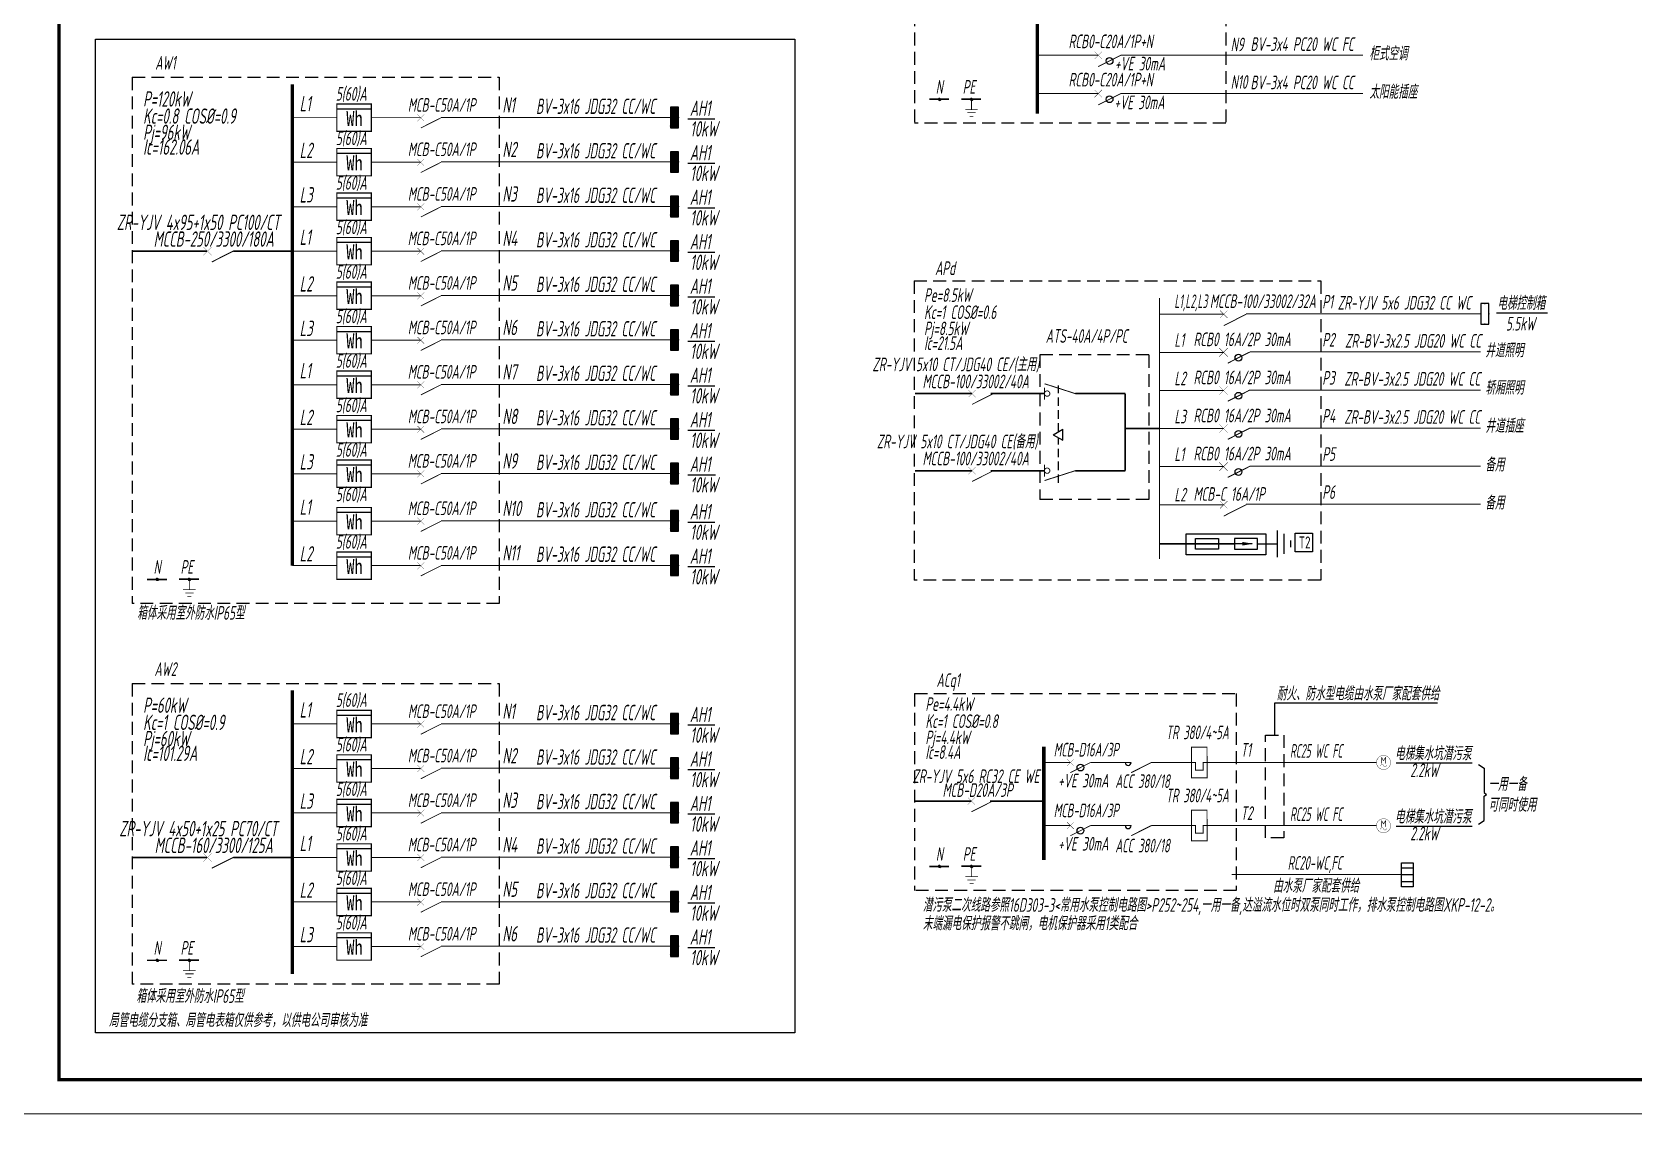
# Model space of a CAD drawing. Extents: x 2803505 to 5851001, y -1372902 to 24339.
# Drawn here: x 2919316 to 2966197, y -689729 to -657586 of the extents above; entities that cross this region are included whole.
import ezdxf
from ezdxf.enums import TextEntityAlignment as Align

# ---------------------------------------------------------------- set-up
doc = ezdxf.new("R2010")
doc.units = 0
doc.header["$LTSCALE"] = 1000
doc.header["$MEASUREMENT"] = 0
for name, pattern in [('DASH', [0.35, 0.25, -0.1]), ('DASH4', [0.1875, 0.125, -0.0625]), ('HIDDEN', [0.375, 0.25, -0.125])]:
    doc.linetypes.add(name, pattern=pattern)
doc.layers.get('0').update_dxf_attribs({"linetype": 'CONTINUOUS'})
for name, color, linetype in [('!!电气', 1, 'CONTINUOUS'), ('DIM-照明', 7, 'CONTINUOUS'), ('ELEMENT', 3, 'CONTINUOUS'), ('EQUIP-箱柜', 3, 'CONTINUOUS'), ('WIRE-消防', 4, 'CONTINUOUS'), ('WIRE-照明', 2, 'CONTINUOUS'), ('WIRE-通讯', 4, 'CONTINUOUS'), ('照明平面文字层', 3, 'CONTINUOUS')]:
    doc.layers.add(name, color=color, linetype=linetype)
doc.layers.add('图框', color=147, linetype='CONTINUOUS', lineweight=20)
doc.styles.add('-宋体', font='', dxfattribs={"width": 0.8})
doc.styles.add('_TCH_LABEL', font='COMPLEX', dxfattribs={"bigfont": 'GBCBIG'})
doc.styles.add('HZTXT', font='gbeitc.shx', dxfattribs={"width": 0.8, "height": 400, "bigfont": 'hztxt.shx'})
doc.styles.get("Standard").update_dxf_attribs({"font": 'gbenor.shx', "bigfont": 'gbcbig.shx'})
doc.styles.add('TSSD_Dimension', font='Tssdeng.shx', dxfattribs={"width": 0.7, "bigfont": 'tssdchn.shx'})
doc.styles.get('-宋体').set_extended_font_data('SimSun')

# ---------------------------------------------------------------- blocks, each defined once
blk = doc.blocks.new('1107AA')
at = {"color": 3, "linetype": 'Continuous'}
for points, const_width in [([(0, -7.5), (-3.79, 0)], 0.3), ([(-1.25, 1.25), (1.25, -1.25)], 0.1), ([(1.25, 1.25), (-1.25, -1.25)], 0.1)]:
    blk.add_lwpolyline(points, dxfattribs=dict(at, const_width=const_width))
blk = doc.blocks.new('A$C7C37685A')
at = {"layer": 'ELEMENT'}
for p, q in [((294, 104), (294, -104)), ((745, 104), (294, 104)), ((641, 0), (294, 0)), ((745, -104), (745, 104)), ((1135, -260), (1135, 260)), ((1264, -195), (1264, 195)), ((1394, -65), (1394, 65)), ((294, -104), (745, -104))]:
    blk.add_line(p, q, dxfattribs=at)
for points in [[(294, 0), (0, 0)], [(745, 0), (1135, 0)]]:
    blk.add_lwpolyline(points, dxfattribs=at)
for points in [[(658, 0), (450, -35), (450, 35), (658, 0)], [(450, 35), (658, 0), (450, -35), (450, 35)], [(450, -35), (450, 35), (658, 0), (450, 35)]]:
    blk.add_solid(points, dxfattribs=at)
blk = doc.blocks.new('A$C64190E90')
at = {"layer": 'DIM-照明', "color": 3}
blk.add_lwpolyline([(0, 104), (450, 104), (450, -104), (0, -104)], close=True, dxfattribs=at)
at = {"layer": 'DIM-照明'}
blk.add_blockref('A$C7C37685A', (466, 0), dxfattribs=at)
blk = doc.blocks.new('A$C2FB505A5')
at = {"color": 3, "linetype": 'Continuous'}
for points, const_width in [([(-125, -125), (125, 125)], 10), ([(-125, 125), (125, -125)], 10), ([(771, 11), (125, -316)], 30)]:
    blk.add_lwpolyline(points, dxfattribs=dict(at, const_width=const_width))
at = {"layer": 'DIM-照明', "color": 3, "linetype": 'Continuous', "const_width": 28.8}
blk.add_lwpolyline([(771, 11), (1064, 11)], dxfattribs=at)
at = {"layer": 'DIM-照明', "color": 3, "linetype": 'Continuous'}
blk.add_circle((438, -157), 100, dxfattribs=at)
blk = doc.blocks.new('A$C5F6A5641')
at = {"layer": 'WIRE-照明', "color": 3}
for p, q in [((0, 0), (2337, 0)), ((0, -611), (0, 0)), ((2337, 0), (2337, -611)), ((2337, -611), (0, -611))]:
    blk.add_line(p, q, dxfattribs=at)
blk = doc.blocks.new('A$C7F8C54C2')
at = {"layer": 'DIM-照明', "color": 7, "linetype": 'DASH4', "ltscale": 3}
for p, q in [((0, 4230), (0, 0)), ((3188, 4230), (0, 4230)), ((3188, 4230), (3188, 0)), ((3188, 0), (0, 0))]:
    blk.add_line(p, q, dxfattribs=at)
blk = doc.blocks.new('$equip$00001413')
for p, q in [((0.75, 0.6), (-0.75, 0.6)), ((-0.75, 0.6), (-0.75, 0)), ((-0.75, 0), (0.75, 0)), ((0.75, 0), (0.75, 0.6))]:
    blk.add_line(p, q)
for p in [(-0.75, 0.3), (0, 0.6), (0, 0), (0.75, 0.3)]:
    blk.add_point(p)
at = {"style": '_TCH_LABEL', "flags": 9}
blk.add_attdef('A', (0, 0), '', height=0.00002, dxfattribs=at)
blk = doc.blocks.new('0114')
at = {"color": 3, "linetype": 'Continuous', "const_width": 0.3}
for points in [[(0, 0), (0, -4.58)], [(-2.75, -4.58), (2.75, -4.58)], [(-1.83, -6.01), (1.83, -6.01)], [(-0.86, -7.5), (0.86, -7.5)]]:
    blk.add_lwpolyline(points, dxfattribs=at)
blk = doc.blocks.new('*X32')
at = {"color": 0}
for p, q in [((197.1, 124.2), (199.7, 126.7)), ((197.2, 123.8), (200.1, 126.7)), ((197.2, 124.6), (199.2, 126.7)), ((197.3, 123.4), (200.4, 126.6)), ((197.3, 125.2), (198.6, 126.5)), ((197.4, 123.1), (200.7, 126.5)), ((197.5, 122.9), (201, 126.3)), ((197.7, 122.6), (201.2, 126.1)), ((197.9, 122.4), (201.4, 125.9)), ((198.1, 122.2), (201.6, 125.7)), ((198.4, 122), (201.8, 125.4)), ((198.7, 121.9), (201.9, 125.2)), ((199, 121.8), (202, 124.8)), ((199.4, 121.7), (202.1, 124.5)), ((199.8, 121.7), (202.1, 124.1)), ((200.3, 121.8), (202, 123.5)), ((201.2, 122.3), (201.6, 122.7))]:
    blk.add_line(p, q, dxfattribs=at)
blk = doc.blocks.new('HC000089')
at = {"color": 4, "linetype": 'Continuous', "const_width": 0.2}
blk.add_lwpolyline([(-1.8, -1.8, 0.198912), (0, -2.5, 0.198912), (1.8, -1.8, 0.198912), (2.5, 0, 0.198912), (1.8, 1.8, 0.198912), (0, 2.5, 0.198912), (-1.8, 1.8, 0.198912), (-2.5, 0, 0.198912)], format="xyb", close=True, dxfattribs=at)
at = {"color": 4}
blk.add_blockref('*X32', (-199.6, -124.2), dxfattribs=at)
blk = doc.blocks.new('$element$00000297')
at = {"const_width": 0.0233}
blk.add_lwpolyline([(0, -1, 1), (0, 0, 1), (0, -1, 1)], format="xyb", close=True, dxfattribs=at)
for points in [[(0, -0.72, 0.986208), (-0.2, -0.75, 0.859125)], [(0, -0.72, 1.013985), (0.2, -0.68, -1.197218)]]:
    blk.add_lwpolyline(points, format="xyb", dxfattribs=at)
at = {"flags": 9}
blk.add_attdef('S', (0, 0), '', height=0.00000667, dxfattribs=at)
at = {"flags": 8}
blk.add_attdef('M', text='', height=0.467, dxfattribs=at).set_placement((0, -0.35), align=Align.MIDDLE_CENTER)
blk = doc.blocks.new('SWJ')
at = {"color": 2}
for p, q in [((-275, -85), (-275, 85)), ((-175, -85), (-175, 85)), ((-75, -85), (-75, 85))]:
    blk.add_line(p, q, dxfattribs=at)
blk.add_lwpolyline([(-350, 85), (-350, -85), (0, -85), (0, 85)], close=True, dxfattribs=at)
blk = doc.blocks.new('A$C46350062')
at = {"layer": 'DIM-照明', "color": 3, "linetype": 'Continuous', "const_width": 28.8}
for points in [[(-590, 0), (-868, 0)], [(0, 0), (-590, -298)]]:
    blk.add_lwpolyline(points, dxfattribs=at)
at = {"layer": 'DIM-照明', "color": 3, "linetype": 'Continuous'}
blk.add_arc((-678, 0), 88.4, 180.9398, 0, dxfattribs=at)
blk = doc.blocks.new('A$C27B859A8')
at = {"layer": 'DIM-照明', "color": 3, "linetype": 'Continuous', "const_width": 28.8}
for points in [[(450, 0), (449, 900), (-1, 900), (0, 0), (450, 0)], [(975, 450), (337, 450), (337, 225), (112, 225), (112, 450), (-525, 450)]]:
    blk.add_lwpolyline(points, dxfattribs=at)
at = {"text_generation_flag": 4, "width": 1, "flags": 9}
blk.add_attdef('S', (975, 451), '', height=0.01, rotation=90.0409, dxfattribs=at)
blk = doc.blocks.new('A$C14A42816')
at = {"layer": 'ELEMENT'}
blk.add_line((0, 660), (1009, 660), dxfattribs=at)
at = {"layer": 'ELEMENT', "const_width": 35}
blk.add_lwpolyline([(0, 0), (0, 800), (1009, 800), (1009, 0), (0, 0)], dxfattribs=at)
at = {"layer": 'ELEMENT', "style": '-宋体', "width": 0.8}
blk.add_text('Wh', height=438, dxfattribs=at).set_placement((278, 159))
at = {"layer": 'ELEMENT', "flags": 9}
blk.add_attdef('S', (0, 400), '', height=0.01, rotation=90, dxfattribs=at)
blk.add_attdef('S', (0, 400), '', height=0.01, rotation=90, dxfattribs=at)
blk.add_attdef('S', (0, 400), '', height=0.01, rotation=90, dxfattribs=at)
blk = doc.blocks.new('*X8')
at = {"color": 0}
for p, q in [((-250, 33), (-83, 200)), ((-250, 68), (-118, 200)), ((-250, 104), (-154, 200)), ((-250, 139), (-189, 200)), ((-250, 174), (-224, 200)), ((-247, 0), (-47, 200)), ((-212, 0), (-12, 200)), ((-177, 0), (23, 200)), ((-141, 0), (59, 200)), ((-106, 0), (94, 200)), ((-71, 0), (129, 200)), ((-35, 0), (165, 200)), ((0, 0), (200, 200)), ((35, 0), (235, 200)), ((71, 0), (250, 179)), ((106, 0), (250, 144)), ((141, 0), (250, 109)), ((177, 0), (250, 73)), ((212, 0), (250, 38)), ((247, 0), (250, 3))]:
    blk.add_line(p, q, dxfattribs=at)
blk = doc.blocks.new('$equip$00001421')
for p, q in [((0.75, 0.6), (-0.75, 0.6)), ((-0.75, 0.6), (-0.75, 0)), ((-0.75, 0), (0.75, 0)), ((0.75, 0), (0.75, 0.6))]:
    blk.add_line(p, q)
at = {"const_width": 0.6}
blk.add_lwpolyline([(-0.75, 0.3), (0.75, 0.3)], dxfattribs=at)
for p in [(-0.75, 0.3), (0, 0.6), (0, 0), (0.75, 0.3)]:
    blk.add_point(p)
at = {"xscale": 0.00300000000061118, "yscale": 0.00300000000061118, "zscale": 0.00300000000061118}
blk.add_blockref('*X8', (0, 0), dxfattribs=at)
at = {"style": '_TCH_LABEL', "flags": 9}
blk.add_attdef('A', (0, 0), '', height=0.00002, dxfattribs=at)

msp = doc.modelspace()

# ---------------------------------------------------------------- linework, layer by layer
at = {"layer": '!!电气'}
msp.add_lwpolyline([(2921177.6, -657791.7), (2941640.2, -657791.7), (2941640.2, -686885.2), (2921177.6, -686885.2)], close=True, dxfattribs=at)
at = {"color": 3, "linetype": 'Continuous'}
for points, const_width in [([(2924325.2, -664127.6), (2924575.2, -663877.6)], 10), ([(2924325.2, -663877.6), (2924575.2, -664127.6)], 10), ([(2925221.6, -663991.7), (2924575.2, -664318.5)], 30), ([(2924325.2, -681876), (2924575.2, -681626)], 10), ([(2924325.2, -681626), (2924575.2, -681876)], 10), ([(2925221.6, -681740.1), (2924575.2, -682066.9)], 30)]:
    msp.add_lwpolyline(points, dxfattribs=dict(at, const_width=const_width))
at = {"layer": 'DIM-照明', "color": 3, "linetype": 'DASH4', "ltscale": 3}
for p, q in [((2945138.2, -648604.8), (2945138.2, -660258.3)), ((2954249.2, -648604.9), (2954249.1, -660258.4)), ((2922248.3, -658911.7), (2932988.8, -658911.7)), ((2922248.3, -658911.7), (2922248.3, -674313.1)), ((2932988.8, -658911.7), (2932988.8, -674313.1)), ((2954249.1, -660258.4), (2945138.2, -660258.3)), ((2945127.3, -664871.8), (2957028.2, -664871.8)), ((2945127.3, -664871.8), (2945127.3, -673632.2)), ((2957028.2, -664871.8), (2957028.2, -673632.2)), ((2957028.2, -673632.2), (2945127.3, -673632.2)), ((2932988.8, -674313.1), (2922248.3, -674313.1)), ((2922248.3, -676660.1), (2932988.8, -676660.1)), ((2922248.3, -676660.1), (2922248.3, -685465)), ((2932988.8, -676660.1), (2932988.8, -685465)), ((2945142, -676954.8), (2954555.7, -676954.8)), ((2945142, -676954.8), (2945142, -682715.8)), ((2954555.7, -676954.8), (2954555.7, -682715.8)), ((2954555.7, -682715.8), (2945142, -682715.8)), ((2932988.8, -685465), (2922248.3, -685465))]:
    msp.add_line(p, q, dxfattribs=at)
at = {"layer": 'DIM-照明', "color": 7}
for p, q in [((2938503.5, -660123.7), (2939297.6, -660123.7)), ((2938503.5, -661426.3), (2939297.6, -661426.3)), ((2938503.5, -662728.9), (2939297.6, -662728.9)), ((2938503.5, -664031.5), (2939297.6, -664031.5)), ((2938503.5, -665334.1), (2939297.6, -665334.1)), ((2962170.9, -665803.5), (2963671, -665803.5)), ((2938503.5, -666636.7), (2939297.6, -666636.7)), ((2938503.5, -667939.3), (2939297.6, -667939.3)), ((2938503.5, -669241.9), (2939297.6, -669241.9)), ((2938503.5, -670545.3), (2939318, -670545.3)), ((2938503.5, -671934), (2939297.6, -671934)), ((2938503.5, -673236.6), (2939297.6, -673236.6)), ((2955682.3, -678168.5), (2955682.3, -677227.5)), ((2955682.3, -677227.5), (2960449.5, -677227.5)), ((2938503.5, -677872.1), (2939297.6, -677872.1)), ((2938503.5, -679174.7), (2939297.6, -679174.7)), ((2959236.4, -678979), (2961466.2, -678979)), ((2938503.5, -680477.3), (2939297.6, -680477.3)), ((2959236.4, -680831.2), (2961466.2, -680831.2)), ((2938503.5, -681779.9), (2939297.6, -681779.9)), ((2938503.5, -683082.5), (2939297.6, -683082.5)), ((2938503.5, -684385.1), (2939297.6, -684385.1))]:
    msp.add_line(p, q, dxfattribs=at)
at = {"layer": 'DIM-照明', "linetype": 'HIDDEN'}
for p, q in [((2949360.4, -669284.2), (2949360.4, -667933.2)), ((2949360.4, -670786), (2949360.4, -669466.6))]:
    msp.add_line(p, q, dxfattribs=at)
at = {"layer": 'DIM-照明'}
for p, q in [((2949202.4, -669375.4), (2949481.4, -669214.3)), ((2949202.4, -669375.4), (2949481.4, -669536.5)), ((2949481.4, -669536.5), (2949481.4, -669214.3))]:
    msp.add_line(p, q, dxfattribs=at)
at = {"layer": 'DIM-照明', "color": 7, "linetype": 'Continuous'}
for p, q in [((2961649.7, -679027.1), (2961816.9, -679133.4)), ((2961816.9, -679133.4), (2961816.9, -679849)), ((2961816.9, -679849), (2961884.1, -679903.1)), ((2961816.9, -679957.2), (2961884.1, -679903.1)), ((2961816.9, -680672.8), (2961816.9, -679957.2)), ((2961649.7, -680779.1), (2961816.9, -680672.8))]:
    msp.add_line(p, q, dxfattribs=at)
at = {"layer": 'DIM-照明', "color": 3}
for points, const_width in [([(2948733.9, -648867.6), (2948733.9, -659979.1)], 100), ([(2926931.4, -659114.6), (2926931.4, -673208.5)], 100), ([(2948945.5, -668350.6), (2948945.5, -667993.1)], 26.9), ([(2949848, -668171.8), (2948948.4, -667883.3)], 27.1), ([(2948945.5, -670606.8), (2948945.5, -670249.3)], 26.9), ([(2949848, -670428.1), (2948948.4, -670716.6)], 27.1), ([(2926931.4, -676863), (2926931.4, -685160.1)], 100), ([(2948927, -678510), (2948927, -681821.8)], 100)]:
    msp.add_lwpolyline(points, dxfattribs=dict(at, const_width=const_width))
at = {"layer": 'DIM-照明', "color": 3, "linetype": 'Continuous'}
for points, const_width in [([(2948733.7, -658266.7), (2950520.3, -658266.6)], 28.8), ([(2951177.4, -658266.6), (2958264.1, -658266.3)], 28.8), ([(2945571, -659555.4), (2946151.5, -659555.4)], 47.5), ([(2946508.5, -659551.2), (2947088.9, -659551.2)], 47.5), ([(2948733.7, -659387.9), (2950520.4, -659387.9)], 28.8), ([(2951177.5, -659387.9), (2958264.2, -659387.6)], 28.8), ([(2926931.4, -660093.6), (2928235.2, -660093.6)], 29), ([(2929243.8, -660093.6), (2930692.7, -660093.6)], 29), ([(2931282.6, -660087.4), (2937997.9, -660087.4)], 29), ([(2926931.4, -661396.6), (2928235.2, -661396.6)], 29), ([(2929243.8, -661396.6), (2930692.7, -661396.6)], 29), ([(2931282.6, -661390), (2937997.9, -661390)], 29), ([(2926931.4, -662699.6), (2928235.2, -662699.6)], 29), ([(2929243.8, -662699.6), (2930692.7, -662699.6)], 29), ([(2931282.6, -662692.6), (2937997.9, -662692.6)], 29), ([(2922248.3, -664002.6), (2924436.4, -664002.6)], 49.9), ([(2925210.7, -664002.6), (2926931.4, -664002.6)], 49.9), ([(2925221.6, -663991.7), (2925514, -663991.7)], 28.8), ([(2926931.4, -664002.6), (2928235.2, -664002.6)], 29), ([(2929243.8, -664002.6), (2930692.7, -664002.6)], 29), ([(2931282.6, -663995.2), (2937997.9, -663995.2)], 29), ([(2926931.4, -665305.6), (2928235.2, -665305.6)], 29), ([(2929243.8, -665305.6), (2930692.7, -665305.6)], 29), ([(2931282.6, -665297.8), (2937997.9, -665297.8)], 29), ([(2952307.5, -673011.8), (2952307.5, -665372.1)], 28.8), ([(2952307.5, -665848.7), (2954192.1, -665848.7)], 28.8), ([(2952307.5, -665848.7), (2954192.1, -665848.7)], 28.8), ([(2954845.2, -665836.9), (2961713.7, -665836.9)], 28.8), ([(2926931.4, -666608.6), (2928235.2, -666608.6)], 29), ([(2929243.8, -666608.6), (2930692.7, -666608.6)], 29), ([(2931282.6, -666600.4), (2937997.9, -666600.4)], 29), ([(2952307.5, -666963.7), (2954192.1, -666963.7)], 28.8), ([(2952307.5, -666963.7), (2954192.1, -666963.7)], 28.8), ([(2952307.5, -666963.7), (2954192.1, -666963.7)], 28.8), ([(2952307.5, -666963.7), (2954192.1, -666963.7)], 28.8), ([(2954956, -666952.9), (2961713.7, -666951.9)], 28.8), ([(2926931.4, -667910.8), (2928235.2, -667910.8)], 29), ([(2929243.8, -667910.8), (2930692.7, -667910.8)], 29), ([(2931282.6, -667903), (2937997.9, -667903)], 29), ([(2954949.6, -668067), (2961713.7, -668067)], 28.8), ([(2945160.4, -668171.8), (2946825.9, -668171.8)], 49.9), ([(2946660.7, -668171.8), (2946825.9, -668171.8)], 49.9), ([(2947371.4, -668171.8), (2948945.5, -668171.8)], 49.9), ([(2949848, -668171.8), (2951310.9, -668171.8)], 49.9), ([(2951310.9, -668171.8), (2951310.9, -670428.1)], 49.9), ([(2952307.5, -668078.7), (2954192.1, -668078.7)], 28.8), ([(2952307.5, -668078.7), (2954192.1, -668078.7)], 28.8), ([(2926931.4, -669213.8), (2928235.2, -669213.8)], 29), ([(2929243.8, -669213.8), (2930692.7, -669213.8)], 29), ([(2931282.6, -669205.6), (2937997.9, -669205.6)], 29), ([(2952307.5, -669193.8), (2951310.9, -669193.8)], 49.9), ([(2952307.5, -669193.8), (2954192.1, -669193.8)], 28.8), ([(2952307.5, -669193.8), (2954192.1, -669193.8)], 28.8), ([(2954949.6, -669182), (2961713.7, -669182)], 28.8), ([(2952307.5, -670308.8), (2954192.1, -670308.8)], 28.8), ([(2952307.5, -670308.8), (2954192.1, -670308.8)], 28.8), ([(2954949.6, -670297), (2961713.7, -670297)], 28.8), ([(2926931.4, -670516.8), (2928235.2, -670516.8)], 29), ([(2929243.8, -670516.8), (2930692.7, -670516.8)], 29), ([(2931282.6, -670509), (2937997.9, -670509)], 29), ([(2945160.4, -670428.1), (2946825.9, -670428.1)], 49.9), ([(2946660.7, -670428.1), (2946825.9, -670428.1)], 49.9), ([(2947371.4, -670428.1), (2948945.5, -670428.1)], 49.9), ([(2949848, -670428.1), (2951310.9, -670428.1)], 49.9), ([(2952307.5, -671424.4), (2954191.5, -671424.4)], 28.8), ([(2954844.6, -671412.6), (2961713.2, -671412.6)], 28.8), ([(2926931.4, -671905.5), (2928235.2, -671905.5)], 29), ([(2929243.8, -671905.5), (2930692.7, -671905.5)], 29), ([(2931282.6, -671897.8), (2937997.9, -671897.8)], 29), ([(2952307.5, -672566.8), (2954506.3, -672566.8)], 47.2), ([(2926931.4, -673208.5), (2928235.2, -673208.5)], 29), ([(2929243.8, -673208.5), (2930692.7, -673208.5)], 29), ([(2931282.6, -673200.4), (2937997.9, -673200.4)], 29), ([(2922681.1, -673610.1), (2923261.6, -673610.1)], 47.5), ([(2923618.6, -673606), (2924199, -673606)], 47.5), ([(2926931.4, -677842), (2928235.2, -677842)], 29), ([(2929243.8, -677842), (2930692.7, -677842)], 29), ([(2931282.6, -677835.8), (2937997.9, -677835.8)], 29), ([(2926931.4, -679145), (2928235.2, -679145)], 29), ([(2929243.8, -679145), (2930692.7, -679145)], 29), ([(2931282.6, -679138.4), (2937997.9, -679138.4)], 29), ([(2948927, -678970.3), (2949703.5, -678970.3)], 28.8), ([(2950293.4, -678970.3), (2951204.2, -678970.3)], 28.8), ([(2952072.4, -678970.3), (2952727.2, -678970.3)], 28.8), ([(2954227.2, -678970.3), (2958661.9, -678970.3)], 28.8), ([(2945142, -680098.9), (2946807.4, -680098.9)], 49.9), ([(2946642.3, -680098.9), (2946807.4, -680098.9)], 49.9), ([(2947353, -680098.9), (2948927, -680098.9)], 49.9), ([(2926931.4, -680448), (2928235.2, -680448)], 29), ([(2929243.8, -680448), (2930692.7, -680448)], 29), ([(2931282.6, -680441), (2937997.9, -680441)], 29), ([(2948927, -680817.3), (2949703.5, -680817.3)], 28.8), ([(2950293.4, -680817.3), (2951204.2, -680817.3)], 28.8), ([(2952072.4, -680817.3), (2952727.2, -680817.3)], 28.8), ([(2954227.2, -680817.3), (2958661.9, -680817.3)], 28.8), ([(2922248.3, -681751), (2924436.4, -681751)], 49.9), ([(2925210.7, -681751), (2926931.4, -681751)], 49.9), ([(2925221.6, -681740.1), (2925514, -681740.1)], 28.8), ([(2926931.4, -681751), (2928235.2, -681751)], 29), ([(2929243.8, -681751), (2930692.7, -681751)], 29), ([(2931282.6, -681743.6), (2937997.9, -681743.6)], 29), ([(2945574.8, -682012.8), (2946155.2, -682012.8)], 47.5), ([(2946512.2, -682008.7), (2947092.7, -682008.7)], 47.5), ([(2954423.3, -682252.8), (2959392.3, -682252.8)], 28.8), ([(2926931.4, -683054), (2928235.2, -683054)], 29), ([(2929243.8, -683054), (2930692.7, -683054)], 29), ([(2931282.6, -683046.2), (2937997.9, -683046.2)], 29), ([(2926931.4, -684357), (2928235.2, -684357)], 29), ([(2929243.8, -684357), (2930692.7, -684357)], 29), ([(2931282.6, -684348.8), (2937997.9, -684348.8)], 29), ([(2922681.1, -684762.1), (2923261.6, -684762.1)], 47.5), ([(2923618.6, -684758), (2924199, -684758)], 47.5)]:
    msp.add_lwpolyline(points, dxfattribs=dict(at, const_width=const_width))
at = {"layer": 'DIM-照明', "color": 3, "const_width": 26.9}
for points in [[(2948945.5, -668171.8, 1), (2949102.3, -668171.8, 1)], [(2948945.5, -670428.1, 1), (2949102.3, -670428.1, 1)]]:
    msp.add_lwpolyline(points, format="xyb", close=True, dxfattribs=at)
at = {"layer": 'DIM-照明', "color": 3, "linetype": 'DASH4', "ltscale": 3}
msp.add_lwpolyline([(2955415, -678168.5), (2955949.5, -678168.5), (2955949.5, -681179.5), (2955415, -681179.5)], close=True, dxfattribs=at)
at = {"layer": 'DIM-照明', "color": 3, "linetype": 'Continuous'}
for centre in [(2950848.8, -658432.7), (2950848.9, -659553.9), (2949998.4, -679119.4), (2949998.4, -680966.4)]:
    msp.add_circle(centre, 100.1, dxfattribs=at)
at = {"layer": '图框'}
for points in [[(2917603.5, -629853.6), (3001703.5, -629853.6), (3001703.5, -689253.6), (2917603.5, -689253.6)], [(2917603.5, -689253.6), (3001703.5, -689253.6), (3001703.5, -748653.6), (2917603.5, -748653.6)]]:
    msp.add_lwpolyline(points, close=True, dxfattribs=at)
at = {"layer": '图框', "const_width": 100}
msp.add_lwpolyline([(3000703.5, -688253.6), (3000703.5, -630853.6), (2920103.5, -630853.6), (2920103.5, -688253.6)], close=True, dxfattribs=at)
at = {"layer": '照明平面文字层', "color": 7}
msp.add_lwpolyline([(2956278.3, -672258.8), (2956792.3, -672258.8), (2956792.3, -672806.6), (2956278.3, -672806.6)], close=True, dxfattribs=at)

# ---------------------------------------------------------------- block references
at = {"layer": '!!电气', "color": 1}
for name, p in [('A$C27B859A8', (2953252.5, -679420.4)), ('A$C46350062', (2952072.4, -678970.3)), ('A$C27B859A8', (2953252.5, -681267.3)), ('A$C46350062', (2952072.4, -680817.3))]:
    msp.add_blockref(name, p, dxfattribs=at)
at = {"layer": 'DIM-照明', "linetype": 'Continuous'}
for p, xscale, yscale, zscale, rotation in [((2950520.3, -658266.6), 87.60960006713867, 87.60960006713867, 87.60960006713867, 90), ((2950520.3, -659387.9), 87.60960006713867, 87.60960006713867, 87.60960006713867, 90), ((2930692.7, -660098), 78.65151834487915, 78.65151834487915, 78.65151834487915, 90), ((2930692.7, -661400.6), 78.65151834487915, 78.65151834487915, 78.65151834487915, 90), ((2930692.7, -662703.2), 78.65151834487915, 78.65151834487915, 78.65151834487915, 90), ((2930692.7, -664005.8), 78.65151834487915, 78.65151834487915, 78.65151834487915, 90), ((2930692.7, -665308.4), 78.65151834487915, 78.65151834487915, 78.65151834487915, 90), ((2954192.1, -665848.7), 87.60960006713867, 87.60960006713867, 87.60960006713867, 90), ((2930692.7, -667913.6), 78.65151834487915, 78.65151834487915, 78.65151834487915, 90), ((2946825.9, -668171.8), 83.2291202545166, 83.2291202545166, 83.2291202545166, 90), ((2946825.9, -670428.1), 83.2291202545166, 83.2291202545166, 83.2291202545166, 90), ((2930692.7, -670519.6), 78.65151834487915, 78.65151834487915, 78.65151834487915, 90), ((2954191.5, -671424.4), 87.60960006713867, 87.60960006713867, 87.60960006713867, 90), ((2930692.7, -671908.4), 78.65151834487915, 78.65151834487915, 78.65151834487915, 90), ((2930692.7, -677846.4), 78.65151834487915, 78.65151834487915, 78.65151834487915, 90), ((2930692.7, -679149), 78.65151834487915, 78.65151834487915, 78.65151834487915, 90), ((2949703.5, -678970.3), 78.65151834487915, 78.65151834487915, 78.65151834487915, 90), ((2946807.4, -680098.9), 83.22912003425881, 83.22912003425881, 83.22912003425881, 90.00000000128226), ((2930692.7, -680451.6), 78.65151834487915, 78.65151834487915, 78.65151834487915, 90), ((2949703.5, -680817.3), 78.65151834487915, 78.65151834487915, 78.65151834487915, 90), ((2930692.7, -681754.2), 78.65151834487915, 78.65151834487915, 78.65151834487915, 90), ((2930692.7, -683056.8), 78.65151834487915, 78.65151834487915, 78.65151834487915, 90)]:
    msp.add_blockref('1107AA', p, dxfattribs=dict(at, xscale=xscale, yscale=yscale, zscale=zscale, rotation=rotation))
at = {"layer": 'DIM-照明'}
for p, xscale, yscale, zscale in [((2945873.2, -659555.5), 14.62999999523163, 14.62999999523163, 14.62999999523163), ((2946809.7, -659555.5), 14.62999999523163, 14.62999999523163, 14.62999999523163), ((2922983.3, -673610.2), 14.62999999523163, 14.62999999523163, 14.62999999523163), ((2923919.8, -673610.2), 14.62999999523163, 14.62999999523163, 14.62999999523163), ((2945877, -682013), 14.62999994307756, 14.62999994307756, 14.62999994307756), ((2946813.5, -682013), 14.62999994307756, 14.62999994307756, 14.62999994307756), ((2922983.3, -684762.2), 14.62999999523163, 14.62999999523163, 14.62999999523163), ((2923919.8, -684762.2), 14.62999999523163, 14.62999999523163, 14.62999999523163)]:
    msp.add_blockref('HC000089', p, dxfattribs=dict(at, xscale=xscale, yscale=yscale, zscale=zscale))
at = {"layer": 'DIM-照明', "linetype": 'DASH'}
for p, xscale, yscale, zscale, rotation in [((2946809.6, -659551.2), -66.50000000000003, 66.5, 66.49999999999999, 1.643353773062017e-06), ((2923919.7, -673606), -66.50000000000003, 66.5, 66.49999999999999, 1.643353773062017e-06), ((2946813.4, -682008.7), -66.49999997299165, 66.5000001937151, 66.5, 1.50654137165418e-06), ((2923919.7, -684758), -66.50000000000003, 66.5, 66.49999999999999, 1.643353773062017e-06)]:
    msp.add_blockref('0114', p, dxfattribs=dict(at, xscale=xscale, yscale=yscale, zscale=zscale, rotation=rotation))
at = {"layer": 'DIM-照明', "color": 7, "xscale": 78.65151834487915, "yscale": 78.65151834487915, "zscale": 78.65151834487915, "rotation": 90}
for p in [(2930692.7, -666611), (2930692.7, -669216.2), (2930692.7, -673210.9), (2930692.7, -684359.4)]:
    msp.add_blockref('1107AA', p, dxfattribs=at)
at = {"layer": 'DIM-照明', "color": 7, "ltscale": 0.8, "xscale": -2.000000042375178, "yscale": 2.000000042375177, "zscale": 2, "rotation": 89.99999893278296}
msp.add_blockref('SWJ', (2959562.3, -682611), dxfattribs=at)
at = {"layer": 'ELEMENT', "xscale": 412.4999999618158, "yscale": 412.4999999618158, "zscale": 412.4999999618158}
for p in [(2958867.8, -678764.1), (2958867.8, -680616.3)]:
    msp.add_blockref('$element$00000297', p, dxfattribs=at).add_auto_attribs({'M': 'M'})
at = {"layer": 'EQUIP-箱柜', "xscale": 400, "yscale": 400, "zscale": 400}
for name, p, rotation in [('$equip$00001421', (2938237.9, -660087.4), 90), ('$equip$00001421', (2938237.9, -661390), 90), ('$equip$00001421', (2938237.9, -662692.6), 90), ('$equip$00001421', (2938237.9, -663995.2), 90), ('$equip$00001421', (2938237.9, -665297.8), 90), ('$equip$00001413', (2961713.5, -665837.5), 270), ('$equip$00001421', (2938237.9, -666600.4), 90), ('$equip$00001421', (2938237.9, -667903), 90), ('$equip$00001421', (2938237.9, -669205.6), 90), ('$equip$00001421', (2938237.9, -670509), 90), ('$equip$00001421', (2938237.9, -671897.8), 90), ('$equip$00001421', (2938237.9, -673200.4), 90), ('$equip$00001421', (2938237.9, -677835.8), 90), ('$equip$00001421', (2938237.9, -679138.4), 90), ('$equip$00001421', (2938237.9, -680441), 90), ('$equip$00001421', (2938237.9, -681743.6), 90), ('$equip$00001421', (2938237.9, -683046.2), 90), ('$equip$00001421', (2938237.9, -684348.8), 90)]:
    msp.add_blockref(name, p, dxfattribs=dict(at, rotation=rotation))
at = {"layer": 'WIRE-消防'}
for name, p in [('A$C7F8C54C2', (2948810.4, -671268.1)), ('A$C5F6A5641', (2953087.9, -672278.7))]:
    msp.add_blockref(name, p, dxfattribs=at)
at = {"layer": 'WIRE-照明'}
for p in [(2954184.6, -666963.7), (2954184.6, -668078.7), (2954184.6, -669193.8), (2954184.6, -670308.8)]:
    msp.add_blockref('A$C2FB505A5', p, dxfattribs=at)
at = {"layer": 'WIRE-照明', "xscale": 1.5, "yscale": 1.5, "zscale": 1.5}
msp.add_blockref('A$C64190E90', (2953366.2, -672566.8), dxfattribs=at)
at = {"layer": 'WIRE-通讯'}
for p in [(2928235.2, -660493.6), (2928235.2, -661796.6), (2928235.2, -663099.6), (2928235.2, -664402.6), (2928235.2, -665705.6), (2928235.2, -667008.6), (2928235.2, -668310.8), (2928235.2, -669613.8), (2928235.2, -670916.8), (2928235.2, -672305.5), (2928235.2, -673608.5), (2928235.2, -678242), (2928235.2, -679545), (2928235.2, -680848), (2928235.2, -682151), (2928235.2, -683454), (2928235.2, -684757)]:
    msp.add_blockref('A$C14A42816', p, dxfattribs=at)

# ---------------------------------------------------------------- texts
at = {"layer": 'DIM-照明', "color": 7, "linetype": 'Continuous', "style": 'HZTXT'}
for s, width, p in [('RCB0-C20A/1P+N', 0.7, (2949650.1, -658059.6)), ('N9', 0.7, (2954395.4, -658150.9)), ('+VE 30mA', 0.7, (2951004.6, -658712.9)), ('RCB0-C20A/1P+N', 0.7, (2949650.1, -659180.9)), ('N10', 0.7, (2954395.4, -659250.1)), ('+VE 30mA', 0.7, (2950988.1, -659846.5)), ('Pe=8.5kW', 0.7, (2945422.3, -665486.9)), ('Kc=1 COS%%C=0.6', 0.7, (2945422.3, -665988.5)), ('L1,L2,L3', 0.6, (2952747.5, -665668)), ('MCCB-100/33002/32A', 0.7, (2953785.5, -665668)), ('P1', 0.7, (2957076.5, -665680.2)), ('Pj=8.5kW', 0.7, (2945422.3, -666462.5)), ('Ic=21.5A', 0.7, (2945422.3, -666894.5)), ('ATS-40A/4P/PC', 0.7, (2948980, -666686.2)), ('L1', 0.7, (2952747.5, -666802.3)), ('RCB0 16A/2P 30mA', 0.7, (2953307, -666783)), ('P2', 0.7, (2957076.5, -666795.2)), ('L2', 0.7, (2952747.5, -667926)), ('RCB0 16A/2P 30mA', 0.7, (2953307, -667898)), ('P3', 0.7, (2957076.5, -667910.2)), ('L3', 0.7, (2952747.5, -669044.6)), ('RCB0 16A/2P 30mA', 0.7, (2953307, -669013)), ('P4', 0.7, (2957076.5, -669025.3)), ('L1', 0.7, (2952747.5, -670147.4)), ('RCB0 16A/2P 30mA', 0.7, (2953307, -670128.1)), ('P5', 0.7, (2957076.5, -670140.3)), ('P6', 0.7, (2957076.5, -671255.3)), ('L2', 0.7, (2952747.5, -671329.2)), ('MCB-C 16A/1P', 0.7, (2953306.7, -671310.4)), ('Pe=4.4kW', 0.7, (2945461.3, -677459.8)), ('Kc=1 COS%%C=0.8', 0.7, (2945461.3, -677961.4)), ('Pj=4.4kW', 0.7, (2945461.3, -678435.4)), ('Ic=8.4A', 0.7, (2945461.3, -678867.4)), ('+VE 30mA', 0.7, (2949344.8, -679702.2)), ('+VE 30mA', 0.7, (2949344.8, -681549.1)), ('局管电缆分支箱、局管电表箱仅供参考，以供电公司审核为准', 0.7, (2921565.3, -686715.3))]:
    msp.add_text(s, height=400, dxfattribs=dict(at, width=width)).set_placement(p)
at = {"layer": 'DIM-照明', "color": 7, "linetype": 'Continuous', "style": 'HZTXT', "width": 0.7}
for s, p in [('BV-3x4 PC20 WC FC', (2956484.3, -657939.7)), ('BV-3x4 PC20 WC CC', (2956484.4, -659061)), ('APd', (2946036.6, -664500.9)), ('ZR-YJV 5x6 JDG32 CC WC', (2959478.3, -665510.7)), ('ZR-BV-3x2.5 JDG20 WC CC', (2959731.9, -666626.3)), ('ZR-YJV 5x10 CT/JDG40 CE/(主用)', (2946346.8, -667314.1)), ('ZR-BV-3x2.5 JDG20 WC CC', (2959707.8, -667740.7)), ('MCCB-100/33002/40A', (2946932.9, -667815.8)), ('ZR-BV-3x2.5 JDG20 WC CC', (2959707.8, -668855.7)), ('ZR-YJV 5x10 CT/JDG40 CE(备用)', (2946389.4, -669570.3)), ('MCCB-100/33002/40A', (2946932.9, -670072)), ('ZR-YJV 5x6 RC32 CE WE', (2946938.6, -679373.1)), ('MCB-D20A/3P', (2946988.2, -679777.4))]:
    msp.add_text(s, height=400, dxfattribs=at).set_placement(p, align=Align.MIDDLE)
at = {"layer": 'DIM-照明', "color": 7, "style": 'HZTXT', "width": 0.7}
for s, height, p in [('柜式空调', 400, (2958452, -658416.1)), ('太阳能插座', 400, (2958452.1, -659537.3)), ('P=120kW', 450, (2922567.7, -659770.7)), ('L1', 450, (2927147.2, -659908.1)), ('5(60)A', 400, (2928207.6, -659595.3)), ('MCB-C50A/1P', 400, (2930313.8, -659921.9)), ('N1', 450, (2933081.5, -659946.7)), ('AH1', 450, (2938565.8, -660041.8)), ('Kc=0.8 COS%%C=0.9', 450, (2922567.7, -660272.3)), ('Pj=96kW', 450, (2922567.7, -660746.4)), ('5(60)A', 400, (2928207.6, -660898.3)), ('10kW', 450, (2938574.3, -660644.9)), ('Ic=162.06A', 450, (2922567.7, -661178.3)), ('L2', 450, (2927147.2, -661274.5)), ('MCB-C50A/1P', 400, (2930313.8, -661220.5)), ('N2', 450, (2933081.5, -661249.3)), ('AH1', 450, (2938565.8, -661344.4)), ('5(60)A', 400, (2928207.6, -662201.3)), ('10kW', 450, (2938574.3, -661947.5)), ('L3', 450, (2927147.2, -662577.1)), ('MCB-C50A/1P', 400, (2930313.8, -662527.1)), ('N3', 450, (2933081.5, -662551.9)), ('AH1', 450, (2938565.8, -662647)), ('10kW', 450, (2938574.3, -663250.1)), ('5(60)A', 400, (2928207.6, -663504.3)), ('L1', 450, (2927147.2, -663817.1)), ('MCB-C50A/1P', 400, (2930310.6, -663826.5)), ('N4', 450, (2933081.5, -663854.5)), ('AH1', 450, (2938565.8, -663949.6)), ('10kW', 450, (2938574.3, -664552.7)), ('L2', 450, (2927147.2, -665183.5)), ('5(60)A', 400, (2928207.6, -664807.3)), ('MCB-C50A/1P', 400, (2930313.8, -665132.3)), ('N5', 450, (2933081.5, -665157.1)), ('AH1', 450, (2938565.8, -665252.2)), ('5(60)A', 400, (2928207.6, -666110.3)), ('10kW', 450, (2938574.3, -665855.3)), ('电梯控制箱', 400, (2962196.2, -665721.5)), ('L3', 450, (2927147.2, -666486.1)), ('MCB-C50A/1P', 400, (2930313.8, -666434.9)), ('N6', 450, (2933081.5, -666459.7)), ('AH1', 450, (2938565.8, -666554.8)), ('5.5kW', 400, (2962450.7, -666324.6)), ('5(60)A', 400, (2928207.6, -667412.5)), ('10kW', 450, (2938574.3, -667157.9)), ('井道照明', 400, (2961844, -667106.6)), ('L1', 450, (2927147.2, -667725.3)), ('MCB-C50A/1P', 400, (2930311, -667734.7)), ('AH1', 450, (2938565.8, -667857.4)), ('10kW', 450, (2938574.3, -668460.5)), ('轿厢照明', 400, (2961846.6, -668200.3)), ('5(60)A', 400, (2928207.6, -668715.5)), ('L2', 450, (2927147.2, -669091.7)), ('MCB-C50A/1P', 400, (2930313.8, -669040.1)), ('AH1', 450, (2938565.8, -669160)), ('井道插座', 400, (2961846.6, -669315.3)), ('10kW', 450, (2938574.3, -669763.1)), ('5(60)A', 400, (2928207.6, -670018.5)), ('N9', 450, (2933081.5, -670368.3)), ('L3', 450, (2927147.2, -670394.7)), ('MCB-C50A/1P', 400, (2930311, -670340.7)), ('AH1', 450, (2938565.8, -670463.4)), ('备用', 400, (2961844.3, -670451.6)), ('10kW', 450, (2938574.3, -671066.5)), ('L1', 450, (2927147.2, -671720.1)), ('5(60)A', 400, (2928207.6, -671321.5)), ('MCB-C50A/1P', 400, (2930311, -671729.4)), ('备用', 400, (2961844, -671566.7)), ('AH1', 450, (2938565.8, -671852.1)), ('5(60)A', 400, (2928207.6, -672710.2)), ('10kW', 450, (2938574.3, -672455.2)), ('L2', 450, (2927147.2, -673086.5)), ('MCB-C50A/1P', 400, (2930313.8, -673034.8)), ('AH1', 450, (2938565.8, -673154.7)), ('10kW', 450, (2938574.3, -673757.8)), ('5(60)A', 400, (2928207.6, -677343.7)), ('P=60kW', 450, (2922567.7, -677519.1)), ('L1', 450, (2927147.2, -677656.5)), ('MCB-C50A/1P', 400, (2930313.8, -677670.3)), ('N1', 450, (2933081.5, -677695.1)), ('AH1', 450, (2938565.8, -677790.2)), ('Kc=1 COS%%C=0.9', 450, (2922567.7, -678020.7)), ('Pj=60kW', 450, (2922567.7, -678494.8)), ('5(60)A', 400, (2928207.6, -678646.7)), ('10kW', 450, (2938574.3, -678393.3)), ('Ic=101.29A', 450, (2922567.7, -678926.7)), ('L2', 450, (2927147.2, -679022.9)), ('MCB-C50A/1P', 400, (2930313.8, -678968.9)), ('N2', 450, (2933081.5, -678997.7)), ('AH1', 450, (2938565.8, -679092.8)), ('10kW', 450, (2938574.3, -679695.9)), ('5(60)A', 400, (2928207.6, -679949.7)), ('L3', 450, (2927147.2, -680325.5)), ('MCB-C50A/1P', 400, (2930313.8, -680275.5)), ('N3', 450, (2933081.5, -680300.3)), ('AH1', 450, (2938565.8, -680395.4)), ('10kW', 450, (2938574.3, -680998.5)), ('L1', 450, (2927147.2, -681565.5)), ('5(60)A', 400, (2928207.6, -681252.7)), ('MCB-C50A/1P', 400, (2930310.6, -681574.9)), ('N4', 450, (2933081.5, -681602.9)), ('AH1', 450, (2938565.8, -681698)), ('5(60)A', 400, (2928207.6, -682555.7)), ('10kW', 450, (2938574.3, -682301.1)), ('L2', 450, (2927147.2, -682931.9)), ('MCB-C50A/1P', 400, (2930313.8, -682880.7)), ('N5', 450, (2933081.5, -682905.5)), ('AH1', 450, (2938565.8, -683000.6)), ('5(60)A', 400, (2928207.6, -683858.7)), ('10kW', 450, (2938574.3, -683603.7)), ('L3', 450, (2927147.2, -684234.5)), ('MCB-C50A/1P', 400, (2930313.8, -684183.3)), ('N6', 450, (2933081.5, -684208.1)), ('AH1', 450, (2938565.8, -684303.2)), ('10kW', 450, (2938574.3, -684906.3))]:
    msp.add_text(s, height=height, dxfattribs=at).set_placement(p)
at = {"layer": 'DIM-照明', "color": 7, "style": 'HZTXT'}
for s, height, width, p in [('AW1', 400, 0.7, (2923220.1, -658487.8)), ('BV-3x16 JDG32 CC/WC', 450, 0.65, (2935812.1, -659759.2)), ('BV-3x16 JDG32 CC/WC', 450, 0.65, (2935812.1, -661061.8)), ('BV-3x16 JDG32 CC/WC', 450, 0.65, (2935812.1, -662364.4)), ('ZR-YJV 4x95+1x50 PC100/CT', 450, 0.7, (2924183.2, -663156.8)), ('MCCB-250/3300/180A', 450, 0.7, (2924632.2, -663646.5)), ('BV-3x16 JDG32 CC/WC', 450, 0.65, (2935812.1, -663667)), ('BV-3x16 JDG32 CC/WC', 450, 0.65, (2935812.1, -664969.6)), ('BV-3x16 JDG32 CC/WC', 450, 0.65, (2935812.1, -666272.2)), ('BV-3x16 JDG32 CC/WC', 450, 0.65, (2935812.1, -667574.8)), ('BV-3x16 JDG32 CC/WC', 450, 0.65, (2935812.1, -668877.4)), ('BV-3x16 JDG32 CC/WC', 450, 0.65, (2935812.1, -670180.8)), ('BV-3x16 JDG32 CC/WC', 450, 0.65, (2935812.1, -671569.6)), ('BV-3x16 JDG32 CC/WC', 450, 0.65, (2935812.1, -672872.2)), ('AW2', 400, 0.7, (2923220.1, -676236.2)), ('BV-3x16 JDG32 CC/WC', 450, 0.65, (2935812.1, -677507.6)), ('BV-3x16 JDG32 CC/WC', 450, 0.65, (2935812.1, -678810.2)), ('BV-3x16 JDG32 CC/WC', 450, 0.65, (2935812.1, -680112.8)), ('ZR-YJV 4x50+1x25 PC70/CT', 450, 0.7, (2924183.2, -680905.2)), ('MCCB-160/3300/125A', 450, 0.7, (2924632.2, -681394.9)), ('BV-3x16 JDG32 CC/WC', 450, 0.65, (2935812.1, -681415.4)), ('BV-3x16 JDG32 CC/WC', 450, 0.65, (2935812.1, -682718)), ('BV-3x16 JDG32 CC/WC', 450, 0.65, (2935812.1, -684020.6))]:
    msp.add_text(s, height=height, dxfattribs=dict(at, width=width)).set_placement(p, align=Align.MIDDLE)
at = {"layer": 'DIM-照明', "linetype": 'Continuous', "style": 'HZTXT', "width": 0.7}
for s, p in [('N', (2945763.5, -659392.6)), ('PE', (2946551.8, -659392.6)), ('N', (2922873.6, -673447.4)), ('PE', (2923661.9, -673447.4)), ('N', (2922873.6, -684599.3)), ('PE', (2923661.9, -684599.3))]:
    msp.add_text(s, height=400, dxfattribs=at).set_placement(p)
at = {"layer": 'DIM-照明', "style": 'HZTXT', "width": 0.7}
for s, p in [('N7', (2933081.5, -667762.3)), ('N8', (2933081.5, -669064.9)), ('N10', (2933081.5, -671757.1)), ('N11', (2933081.5, -673059.7))]:
    msp.add_text(s, height=450, dxfattribs=at).set_placement(p)
at = {"layer": 'DIM-照明', "color": 1, "linetype": 'Continuous', "style": 'HZTXT', "width": 0.7}
for p in [(2922392, -674791.2), (2922368.3, -686009.3)]:
    msp.add_text('箱体采用室外防水IP65型', height=400, dxfattribs=at).set_placement(p)
at = {"layer": 'DIM-照明', "color": 7, "linetype": 'Continuous', "style": 'HZTXT'}
for s, width, p in [('ACq1', 0.7, (2946125.7, -676618.6)), ('RC25 WC FC', 0.6, (2956898.6, -678631.8)), ('RC25 WC FC', 0.6, (2956898.6, -680483.9)), ('RC20-WC,FC', 0.65, (2956861.7, -681958)), ('末端漏电保护报警不跳闸，电机保护器采用1类配合', 0.7, (2948522.2, -683665.4))]:
    msp.add_text(s, height=400, rotation=0, dxfattribs=dict(at, width=width)).set_placement(p, align=Align.MIDDLE)
at = {"layer": 'DIM-照明', "color": 7, "style": 'HZTXT', "width": 0.7}
for s, p in [('耐火、防水型电缆由水泵厂家配套供给', (2955741.7, -677153.1)), ('电梯集水坑潜污泵', (2959199.8, -678904.6)), ('2.2kW', (2959648.6, -679398.7)), ('电梯集水坑潜污泵', (2959199.8, -680756.7)), ('2.2kW', (2959648.6, -681250.9)), ('由水泵厂家配套供给', (2955633.7, -682781.1))]:
    msp.add_text(s, height=400, rotation=0, dxfattribs=at).set_placement(p)
at = {"layer": 'DIM-照明', "color": 7, "linetype": 'Continuous', "style": 'HZTXT'}
for s, width, p in [('TR 380/4~5A', 0.66, (2952502.1, -678289.3, 0)), ('MCB-D16A/3P', 0.66, (2949216.9, -678795.6)), ('T1', 0.7, (2954685.2, -678801.9)), ('ACC 380/18', 0.66, (2951016.7, -679716.5, 0)), ('TR 380/4~5A', 0.66, (2952502.1, -680136.3, 0)), ('一用一备', 0.7, (2961935.7, -679803.3)), ('MCB-D16A/3P', 0.66, (2949216.9, -680573.1)), ('可同时使用', 0.7, (2961935.7, -680409.1)), ('T2', 0.7, (2954685.2, -680654)), ('ACC 380/18', 0.66, (2951016.7, -681604, 0)), ('潜污泵二次线路参照16D303-3<常用水泵控制电路图>P252~254,一用一备,达溢流水位时双泵同时工作，排水泵控制电路图XKP-12-2。', 0.7, (2945380.9, -683342.4))]:
    msp.add_text(s, height=400, rotation=0, dxfattribs=dict(at, width=width)).set_placement(p)
at = {"layer": 'DIM-照明', "linetype": 'Continuous', "style": 'HZTXT', "width": 0.7}
for s, p in [('N', (2945767.2, -681850.1)), ('PE', (2946555.5, -681850.1))]:
    msp.add_text(s, height=400, rotation=0, dxfattribs=at).set_placement(p)
at = {"layer": '照明平面文字层', "color": 7, "style": 'TSSD_Dimension', "width": 0.7}
msp.add_text('T2', height=350, dxfattribs=at).set_placement((2956388, -672703.9))

doc.saveas('drawing.dxf')
